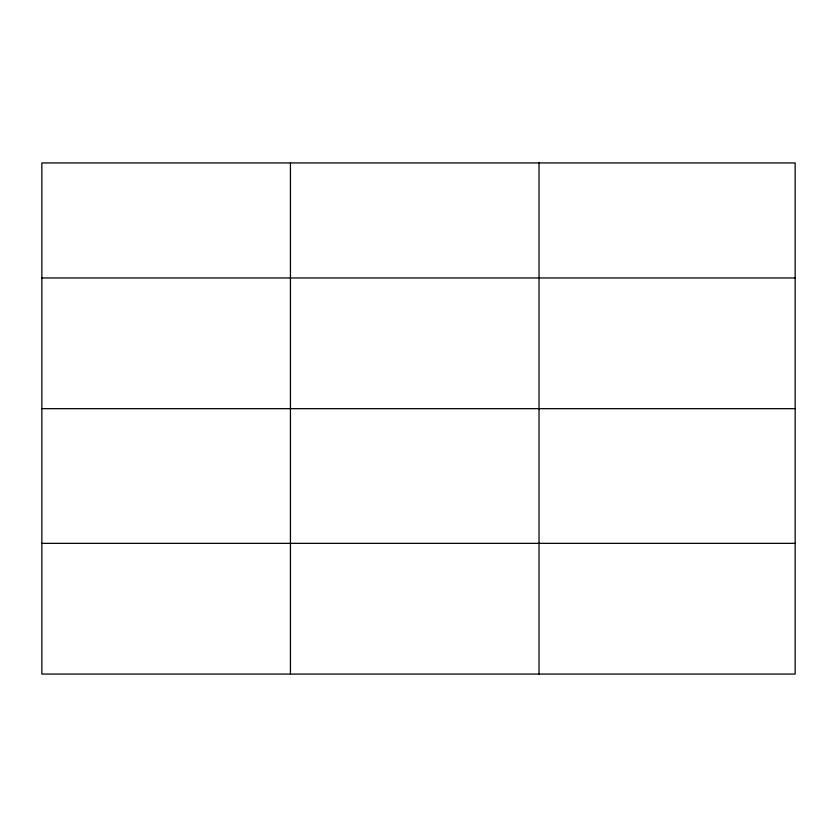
<?xml version="1.0" encoding="UTF-8"?>
<svg xmlns="http://www.w3.org/2000/svg" width="837" height="837" viewBox="0 0 837 837"><rect width="100%" height="100%" fill="white"/><g stroke="black" fill="none" stroke-linecap="round" stroke-linejoin="round"><path stroke-width="1.26" d="M795.15 408.665L795.15 162.943L41.85 162.943L41.85 674.057L795.15 674.057L795.15 408.665L41.85 408.665M41.85 277.957L795.15 277.957M41.85 543.349L795.15 543.349M539.028 162.943L539.028 674.057M290.439 162.943L290.439 674.057"/></g></svg>
